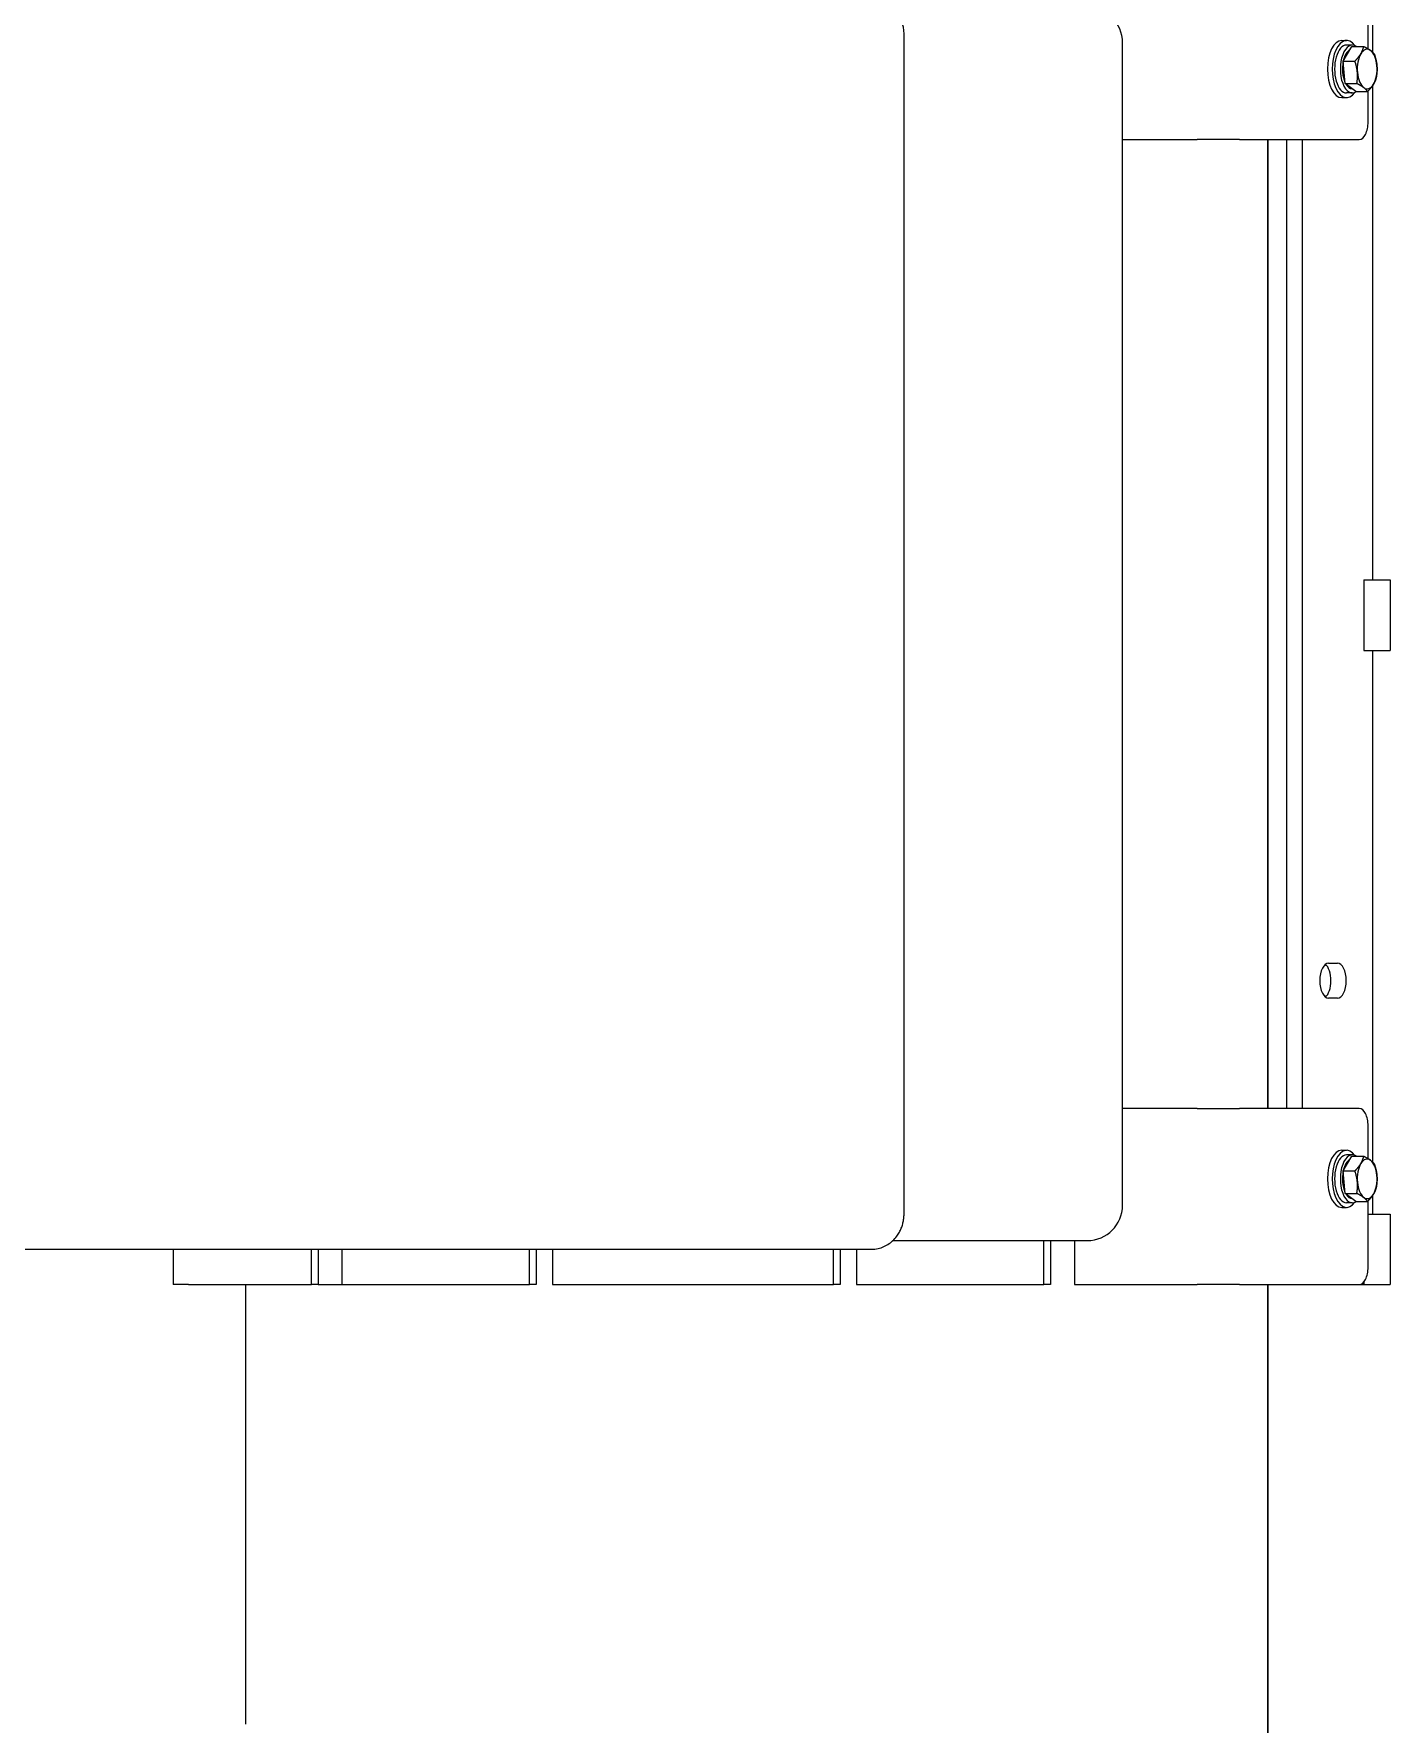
# Model space of a CAD drawing. Header units: inches. Extents: x 12 to 318, y 5 to 204.
# Drawn here: x 225.01 to 244.25, y 51.68 to 75.67 of the extents above; entities that cross this region are included whole.
import ezdxf

# ---------------------------------------------------------------- set-up
doc = ezdxf.new("R2010")
doc.units = ezdxf.units.IN
doc.header["$LTSCALE"] = 9.5
doc.header["$MEASUREMENT"] = 0
doc.layers.add('Symbol (ANSI)', color=7, linetype='Continuous', lineweight=25)
doc.layers.add('Visible', color=7, linetype='Continuous', lineweight=18)
doc.styles.add('Standard D-E', font='arial.ttf')
doc.dimstyles.new('in [mm] D-E NeptuneBenson$7', dxfattribs={"dimscale": 9.5, "dimtxt": 0.15, "dimasz": 0.098425, "dimexe": 0.125, "dimexo": 0.063, "dimgap": 0.031496, "dimtad": 0, "dimtih": 1, "dimtoh": 1, "dimdec": 4, "dimzin": 3, "dimdsep": 46, "dimlunit": 5, "dimtxsty": 'Standard D-E', "dimcen": 0.09, "dimdle": 0.393701, "dimclrd": 256, "dimclre": 256, "dimclrt": 256, "dimadec": 1, "dimazin": 1, "dimtfac": 1, "dimtofl": 0, "dimtmove": 0, "dimatfit": 3, "dimfxl": 1, "dimfrac": 1, "dimtolj": 1, "dimtzin": 4, "dimlwd": -1, "dimlwe": -1, "dimarcsym": 0})

msp = doc.modelspace()

# ---------------------------------------------------------------- linework, layer by layer
at = {"layer": 'Visible'}
for p, q in [((243.94054, 75.455926), (243.94054, 76.419365)), ((244.005029, 75.407498), (244.005029, 75.919365)), ((237.356017, 58.919365), (237.356017, 75.669365)), ((243.56554, 75.575365), (243.634822, 75.575365)), ((240.456498, 59.044365), (240.456498, 75.544365)), ((243.585784, 75.282258), (243.648251, 75.385756)), ((243.716229, 75.509365), (243.634822, 75.509365)), ((243.648251, 75.385756), (243.710718, 75.489255)), ((243.710718, 75.489255), (243.877776, 75.489255)), ((243.585784, 75.282258), (243.752842, 75.282258)), ((243.599367, 75.122313), (243.585784, 75.282258)), ((243.612949, 74.962368), (243.599367, 75.122313)), ((243.612949, 74.962368), (243.780007, 74.962368)), ((243.688999, 74.905921), (243.612949, 74.962368)), ((243.765048, 74.849475), (243.688999, 74.905921)), ((243.765048, 74.849475), (243.932106, 74.849475)), ((243.94054, 74.419365), (243.94054, 74.858055)), ((244.005029, 67.919365), (244.005029, 74.9354)), ((243.56554, 74.763365), (243.634822, 74.763365)), ((243.716229, 74.829365), (243.634822, 74.829365)), ((240.456498, 74.169365), (241.516977, 74.169365)), ((242.114613, 74.169365), (241.516977, 74.169365)), ((242.114613, 74.169365), (243.81554, 74.169365)), ((242.517482, 60.419365), (242.517482, 74.169365)), ((242.517484, 74.169365), (242.517484, 60.419365)), ((242.788523, 60.419365), (242.788523, 74.169365)), ((243.005029, 74.169365), (243.005029, 60.419365)), ((243.880029, 67.919365), (244.25348, 67.919365)), ((243.880029, 67.919365), (243.880029, 66.919365)), ((244.25348, 67.919365), (244.25348, 66.919365)), ((243.880029, 66.919365), (244.25348, 66.919365)), ((244.005029, 59.657498), (244.005029, 66.919365)), ((243.380029, 62.481865), (243.505029, 62.481865)), ((243.505029, 61.981865), (243.380029, 61.981865)), ((241.516977, 60.419365), (240.456498, 60.419365)), ((241.516977, 60.419365), (242.114613, 60.419365)), ((243.81554, 60.419365), (242.114613, 60.419365)), ((243.94054, 59.705926), (243.94054, 60.169365)), ((243.56554, 59.825365), (243.634822, 59.825365)), ((243.716229, 59.759365), (243.634822, 59.759365)), ((243.648251, 59.635756), (243.710718, 59.739255)), ((243.710718, 59.739255), (243.877776, 59.739255)), ((243.585784, 59.532258), (243.648251, 59.635756)), ((243.585784, 59.532258), (243.752842, 59.532258)), ((243.599367, 59.372313), (243.585784, 59.532258)), ((243.612949, 59.212368), (243.599367, 59.372313)), ((243.56554, 59.013365), (243.634822, 59.013365)), ((243.612949, 59.212368), (243.780007, 59.212368)), ((243.688999, 59.155921), (243.612949, 59.212368)), ((243.716229, 59.079365), (243.634822, 59.079365)), ((243.765048, 59.099475), (243.688999, 59.155921)), ((243.765048, 59.099475), (243.932106, 59.099475)), ((243.94054, 58.169365), (243.94054, 59.108055)), ((244.005029, 58.919365), (244.005029, 59.1854)), ((243.94054, 58.919365), (244.25348, 58.919365)), ((244.25348, 58.919365), (244.25348, 57.919365)), ((237.1987, 58.544365), (239.956498, 58.544365)), ((239.340347, 57.919365), (239.340347, 58.544365)), ((239.434097, 58.544365), (239.434097, 57.919365)), ((239.77336, 58.544365), (239.77336, 57.919365)), ((224.207143, 58.419365), (236.764511, 58.419365)), ((226.985676, 58.419365), (226.985676, 57.919365)), ((228.948043, 57.919365), (228.948043, 58.419365)), ((229.041793, 58.419365), (229.041793, 57.919365)), ((229.381055, 58.419365), (229.381055, 57.919365)), ((232.041918, 57.919365), (232.041918, 58.419365)), ((232.135668, 58.419365), (232.135668, 57.919365)), ((232.366678, 58.419365), (232.366678, 57.919365)), ((236.354725, 57.919365), (236.354725, 58.419365)), ((236.448475, 58.419365), (236.448475, 57.919365)), ((236.679484, 58.419365), (236.679484, 57.919365)), ((236.764511, 58.419365), (236.897449, 58.419365)), ((227.204426, 57.919365), (226.985676, 57.919365)), ((227.204426, 57.919365), (228.948043, 57.919365)), ((228.017483, 51.680282), (228.017483, 57.919365)), ((229.041793, 57.919365), (228.948043, 57.919365)), ((229.041793, 57.919365), (229.381055, 57.919365)), ((229.381055, 57.919365), (232.041918, 57.919365)), ((232.135668, 57.919365), (232.041918, 57.919365)), ((232.366678, 57.919365), (236.354725, 57.919365)), ((236.448475, 57.919365), (236.354725, 57.919365)), ((236.679484, 57.919365), (239.340347, 57.919365)), ((239.434097, 57.919365), (239.340347, 57.919365)), ((239.77336, 57.919365), (241.516977, 57.919365)), ((242.114613, 57.919365), (241.516977, 57.919365)), ((242.114613, 57.919365), (243.81554, 57.919365)), ((242.517482, 33.559365), (242.517482, 57.919365)), ((242.517484, 57.919365), (242.517484, 33.559365)), ((243.81554, 57.919365), (243.880029, 57.919365)), ((243.880029, 57.955204), (243.880029, 57.919365)), ((243.880029, 57.919365), (244.25348, 57.919365))]:
    msp.add_line(p, q, dxfattribs=at)
for centre, start, end in [((239.956498, 75.544365), 0, 90), ((239.956498, 59.044365), 270, 0)]:
    msp.add_arc(centre, 0.5, start, end, dxfattribs=at)
for centre, major_axis, start_param, end_param in [((243.56554, 75.169365), (0, -0.406), 3.141592654, 6.283185307), ((243.634822, 75.169365), (0, -0.406), 2.53151287, 6.893265091), ((243.634822, 75.169365), (0, 0.34), 0, 3.141592654), ((243.716229, 75.169365), (0, -0.34), 2.795933831, 6.62884413), ((243.716229, 75.169365), (0, 0.281), 0.244673773, 1.138997125), ((243.926676, 75.169365), (0, -0.281), 3.833428102, 4.880625654), ((243.926676, 75.169365), (0, 0.281), 5.927823205, 6.975020756), ((243.926676, 75.169365), (0, 0.281), 4.880625654, 5.927823205), ((243.716229, 75.169365), (0, 0.281), 1.180539986, 2.297526014), ((243.926676, 75.169365), (0, -0.281), 4.880625654, 5.927823205), ((243.926676, 75.169365), (0, 0.281), 3.833428102, 4.880625654), ((243.716229, 75.169365), (0, -0.281), 5.598856256, 6.256790153), ((243.926676, 75.169365), (0, -0.281), 5.927823205, 6.975020756), ((243.81554, 74.419365), (0, -0.25), 0, 1.570796327), ((243.380029, 62.231865), (0, -0.25), 3.141592654, 6.283185307), ((243.288523, 62.231865), (0, -0.25), 0.374734433, 2.766858221), ((243.505029, 62.231865), (0, 0.25), 3.141592654, 6.283185307), ((243.81554, 60.169365), (0, 0.25), 4.71238898, 6.283185307), ((243.56554, 59.419365), (0, -0.406), 3.141592654, 6.283185307), ((243.634822, 59.419365), (0, -0.406), 2.53151287, 6.893265091), ((243.634822, 59.419365), (0, 0.34), 0, 3.141592654), ((243.716229, 59.419365), (0, -0.34), 2.795933831, 6.62884413), ((243.716229, 59.419365), (0, 0.281), 1.180539986, 2.297526014), ((243.716229, 59.419365), (0, 0.281), 0.244673773, 1.138997125), ((243.926676, 59.419365), (0, -0.281), 3.833428102, 4.880625654), ((243.926676, 59.419365), (0, 0.281), 5.927823205, 6.975020756), ((243.926676, 59.419365), (0, 0.281), 4.880625654, 5.927823205), ((243.926676, 59.419365), (0, -0.281), 4.880625654, 5.927823205), ((243.926676, 59.419365), (0, 0.281), 3.833428102, 4.880625654), ((243.716229, 59.419365), (0, -0.281), 5.598856256, 6.256790153), ((243.926676, 59.419365), (0, -0.281), 5.927823205, 6.975020756), ((243.81554, 58.169365), (0, -0.25), 0, 1.570796327)]:
    msp.add_ellipse(centre, major_axis=major_axis, ratio=0.5, start_param=start_param, end_param=end_param, dxfattribs=at)
for points, knots in [([(237.356017, 75.669365), (237.356017, 75.690316), (237.354795, 75.711268), (237.349905, 75.752922), (237.346237, 75.773626), (237.336454, 75.814526), (237.330339, 75.834724), (237.315664, 75.87434), (237.307103, 75.893758), (237.287548, 75.931517), (237.276554, 75.949858), (237.264362, 75.967494)], [6.2831853072, 6.2831853072, 6.2831853072, 6.2831853072, 6.4179202313, 6.4179202313, 6.5526551554, 6.5526551554, 6.6873900796, 6.6873900796, 6.8221250037, 6.8221250037, 6.9568599278, 6.9568599278, 6.9568599278, 6.9568599278]), ([(237.264362, 58.621236), (237.276554, 58.638871), (237.287548, 58.657212), (237.307103, 58.694971), (237.315664, 58.71439), (237.330339, 58.754006), (237.336454, 58.774203), (237.346237, 58.815104), (237.349905, 58.835807), (237.354795, 58.877461), (237.356017, 58.898413), (237.356017, 58.919365)], [5.6095106865, 5.6095106865, 5.6095106865, 5.6095106865, 5.7442456106, 5.7442456106, 5.8789805348, 5.8789805348, 6.0137154589, 6.0137154589, 6.148450383, 6.148450383, 6.2831853072, 6.2831853072, 6.2831853072, 6.2831853072]), ([(236.897449, 58.419365), (236.927948, 58.419365), (236.957924, 58.422892), (237.015717, 58.435885), (237.043549, 58.445348), (237.096422, 58.469238), (237.121469, 58.483666), (237.168308, 58.516673), (237.190106, 58.535257), (237.230057, 58.575855), (237.248209, 58.597869), (237.264362, 58.621236)], [-0.572091427, -0.572091427, -0.572091427, -0.572091427, -0.4576731416, -0.4576731416, -0.3432548562, -0.3432548562, -0.2288365708, -0.2288365708, -0.1144182854, -0.1144182854, 0, 0, 0, 0])]:
    msp.add_open_spline(points, degree=3, knots=knots, dxfattribs=at)
for points in [[(243.752842, 75.282258), (243.808053, 75.337722), (243.837044, 75.385756)], [(243.837044, 75.385756), (243.866035, 75.43379), (243.877776, 75.489255)], [(243.877776, 75.489255), (243.940266, 75.459005), (243.975561, 75.432808)], [(243.975561, 75.432808), (244.010855, 75.406611), (244.029875, 75.376361)], [(244.029875, 75.376361), (244.058889, 75.290647), (244.065193, 75.216417)], [(243.78816, 75.122313), (243.781856, 75.196544), (243.752842, 75.282258)], [(243.780007, 74.962368), (243.794464, 75.048082), (243.78816, 75.122313)], [(244.065193, 75.216417), (244.071497, 75.142186), (244.05704, 75.056472)], [(243.877792, 74.905921), (243.842498, 74.932118), (243.780007, 74.962368)], [(243.932106, 74.849475), (243.913087, 74.879724), (243.877792, 74.905921)], [(244.016309, 74.952973), (243.987318, 74.904939), (243.932106, 74.849475)], [(244.05704, 75.056472), (244.0453, 75.001007), (244.016309, 74.952973)], [(243.837044, 59.635756), (243.866035, 59.68379), (243.877776, 59.739255)], [(243.877776, 59.739255), (243.940266, 59.709005), (243.975561, 59.682808)], [(243.752842, 59.532258), (243.808053, 59.587722), (243.837044, 59.635756)], [(243.78816, 59.372313), (243.781856, 59.446544), (243.752842, 59.532258)], [(243.975561, 59.682808), (244.010855, 59.656611), (244.029875, 59.626361)], [(244.029875, 59.626361), (244.058889, 59.540647), (244.065193, 59.466417)], [(243.780007, 59.212368), (243.794464, 59.298082), (243.78816, 59.372313)], [(244.05704, 59.306472), (244.0453, 59.251007), (244.016309, 59.202973)], [(244.065193, 59.466417), (244.071497, 59.392186), (244.05704, 59.306472)], [(243.877792, 59.155921), (243.842498, 59.182118), (243.780007, 59.212368)], [(243.932106, 59.099475), (243.913087, 59.129724), (243.877792, 59.155921)], [(244.016309, 59.202973), (243.987318, 59.154939), (243.932106, 59.099475)]]:
    msp.add_rational_spline(points, [1, 1.0379548493, 1], degree=2, dxfattribs=at)

# ---------------------------------------------------------------- leaders
at = {"layer": 'Symbol (ANSI)', "annotation_type": 0, "has_hookline": 1, "hookline_direction": 1, "text_width": 13.119526}
msp.add_leader([(227.767483, 46.99012), (219.833317, 58.08206), (218.898278, 58.08206)], dimstyle='in [mm] D-E NeptuneBenson$7', override={"dimtad": 0}, dxfattribs=at)

doc.saveas('drawing.dxf')
